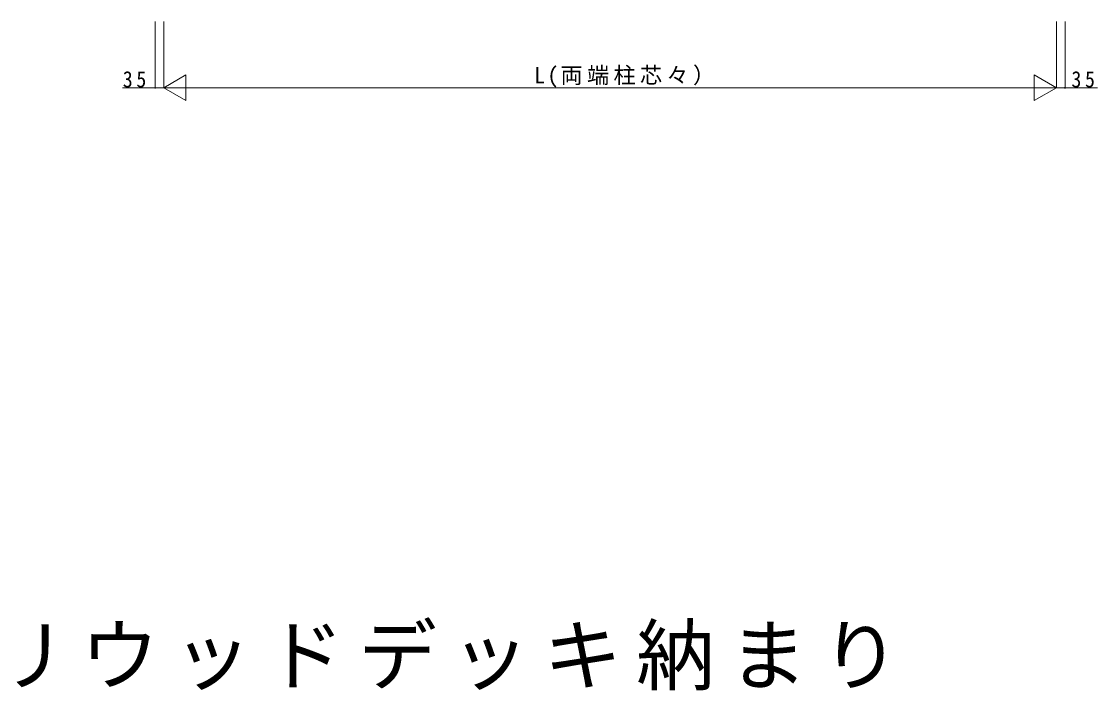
# Model space of a CAD drawing. Units: millimetres, scale not verified. Extents: x -7920 to 7920, y -12800 to 12777.
# Drawn here: x -4357 to 29, y -206 to 2521 of the extents above; entities that cross this region are included whole.
import ezdxf

# ---------------------------------------------------------------- set-up
doc = ezdxf.new("R2010")
doc.units = ezdxf.units.MM
doc.header["$LTSCALE"] = 60
doc.layers.add('0-1_USER1', color=7, linetype='Continuous', lineweight=18)
doc.layers.add('0-6_YKK_D', color=6, linetype='Continuous', lineweight=18)
doc.styles.add('ＭＳ ゴシック', font='')
doc.styles.get('ＭＳ ゴシック').set_extended_font_data('MS Gothic')

msp = doc.modelspace()

# ---------------------------------------------------------------- linework, layer by layer
at = {"layer": '0-6_YKK_D'}
for p, q in [((-3812.82, 2521.39), (-3812.82, 2250.39)), ((-3777.82, 2521.39), (-3777.82, 2250.39)), ((-3777.82, 2521.39), (-3777.82, 2250.39)), ((-137.82, 2521.39), (-137.82, 2250.39)), ((-137.82, 2521.39), (-137.82, 2250.39)), ((-102.82, 2521.39), (-102.82, 2250.39)), ((-3777.82, 2251.39), (-3686.89, 2303.89)), ((-3686.89, 2198.89), (-3686.89, 2303.89)), ((-228.76, 2303.89), (-228.76, 2198.89)), ((-137.82, 2251.39), (-228.76, 2303.89)), ((-3812.82, 2251.39), (-3945.12, 2251.39)), ((-3777.82, 2251.39), (-3812.82, 2251.39)), ((-3777.82, 2251.39), (-3595.96, 2251.39)), ((-3777.82, 2251.39), (-3686.89, 2198.89)), ((-3672.82, 2251.39), (-242.82, 2251.39)), ((-137.82, 2251.39), (-319.69, 2251.39)), ((-137.82, 2251.39), (-228.76, 2198.89)), ((-137.82, 2251.39), (-102.82, 2251.39)), ((-102.82, 2251.39), (29.48, 2251.39))]:
    msp.add_line(p, q, dxfattribs=at)
for centre, start, end in [((-3812.82, 2251.39), 0, 180), ((-3812.82, 2251.39), 180, 0), ((-102.82, 2251.39), 0, 180), ((-102.82, 2251.39), 180, 0)]:
    msp.add_arc(centre, 1.59, start, end, dxfattribs=at)

# ---------------------------------------------------------------- texts
at = {"layer": '0-1_USER1', "insert": (-7514.35, -205.54), "char_height": 234.6, "attachment_point": 7, "style": 'ＭＳ ゴシック'}
msp.add_mtext('\\T1.18;■テラスAタイプ\\~リウッドデッキ納まり', dxfattribs=at)
at = {"layer": '0-6_YKK_D', "color": 7, "char_height": 65.98, "attachment_point": 7, "style": 'ＭＳ ゴシック'}
for s, insert in [('\\T1.2;L(両端柱芯々）', (-2267.42, 2252.19)), ('\\T1.37;\\W0.9;35', (-3944.52, 2251.99)), ('\\T1.37;\\W0.9;35', (-76.72, 2251.99))]:
    msp.add_mtext(s, dxfattribs=dict(at, insert=insert))

doc.saveas('drawing.dxf')
